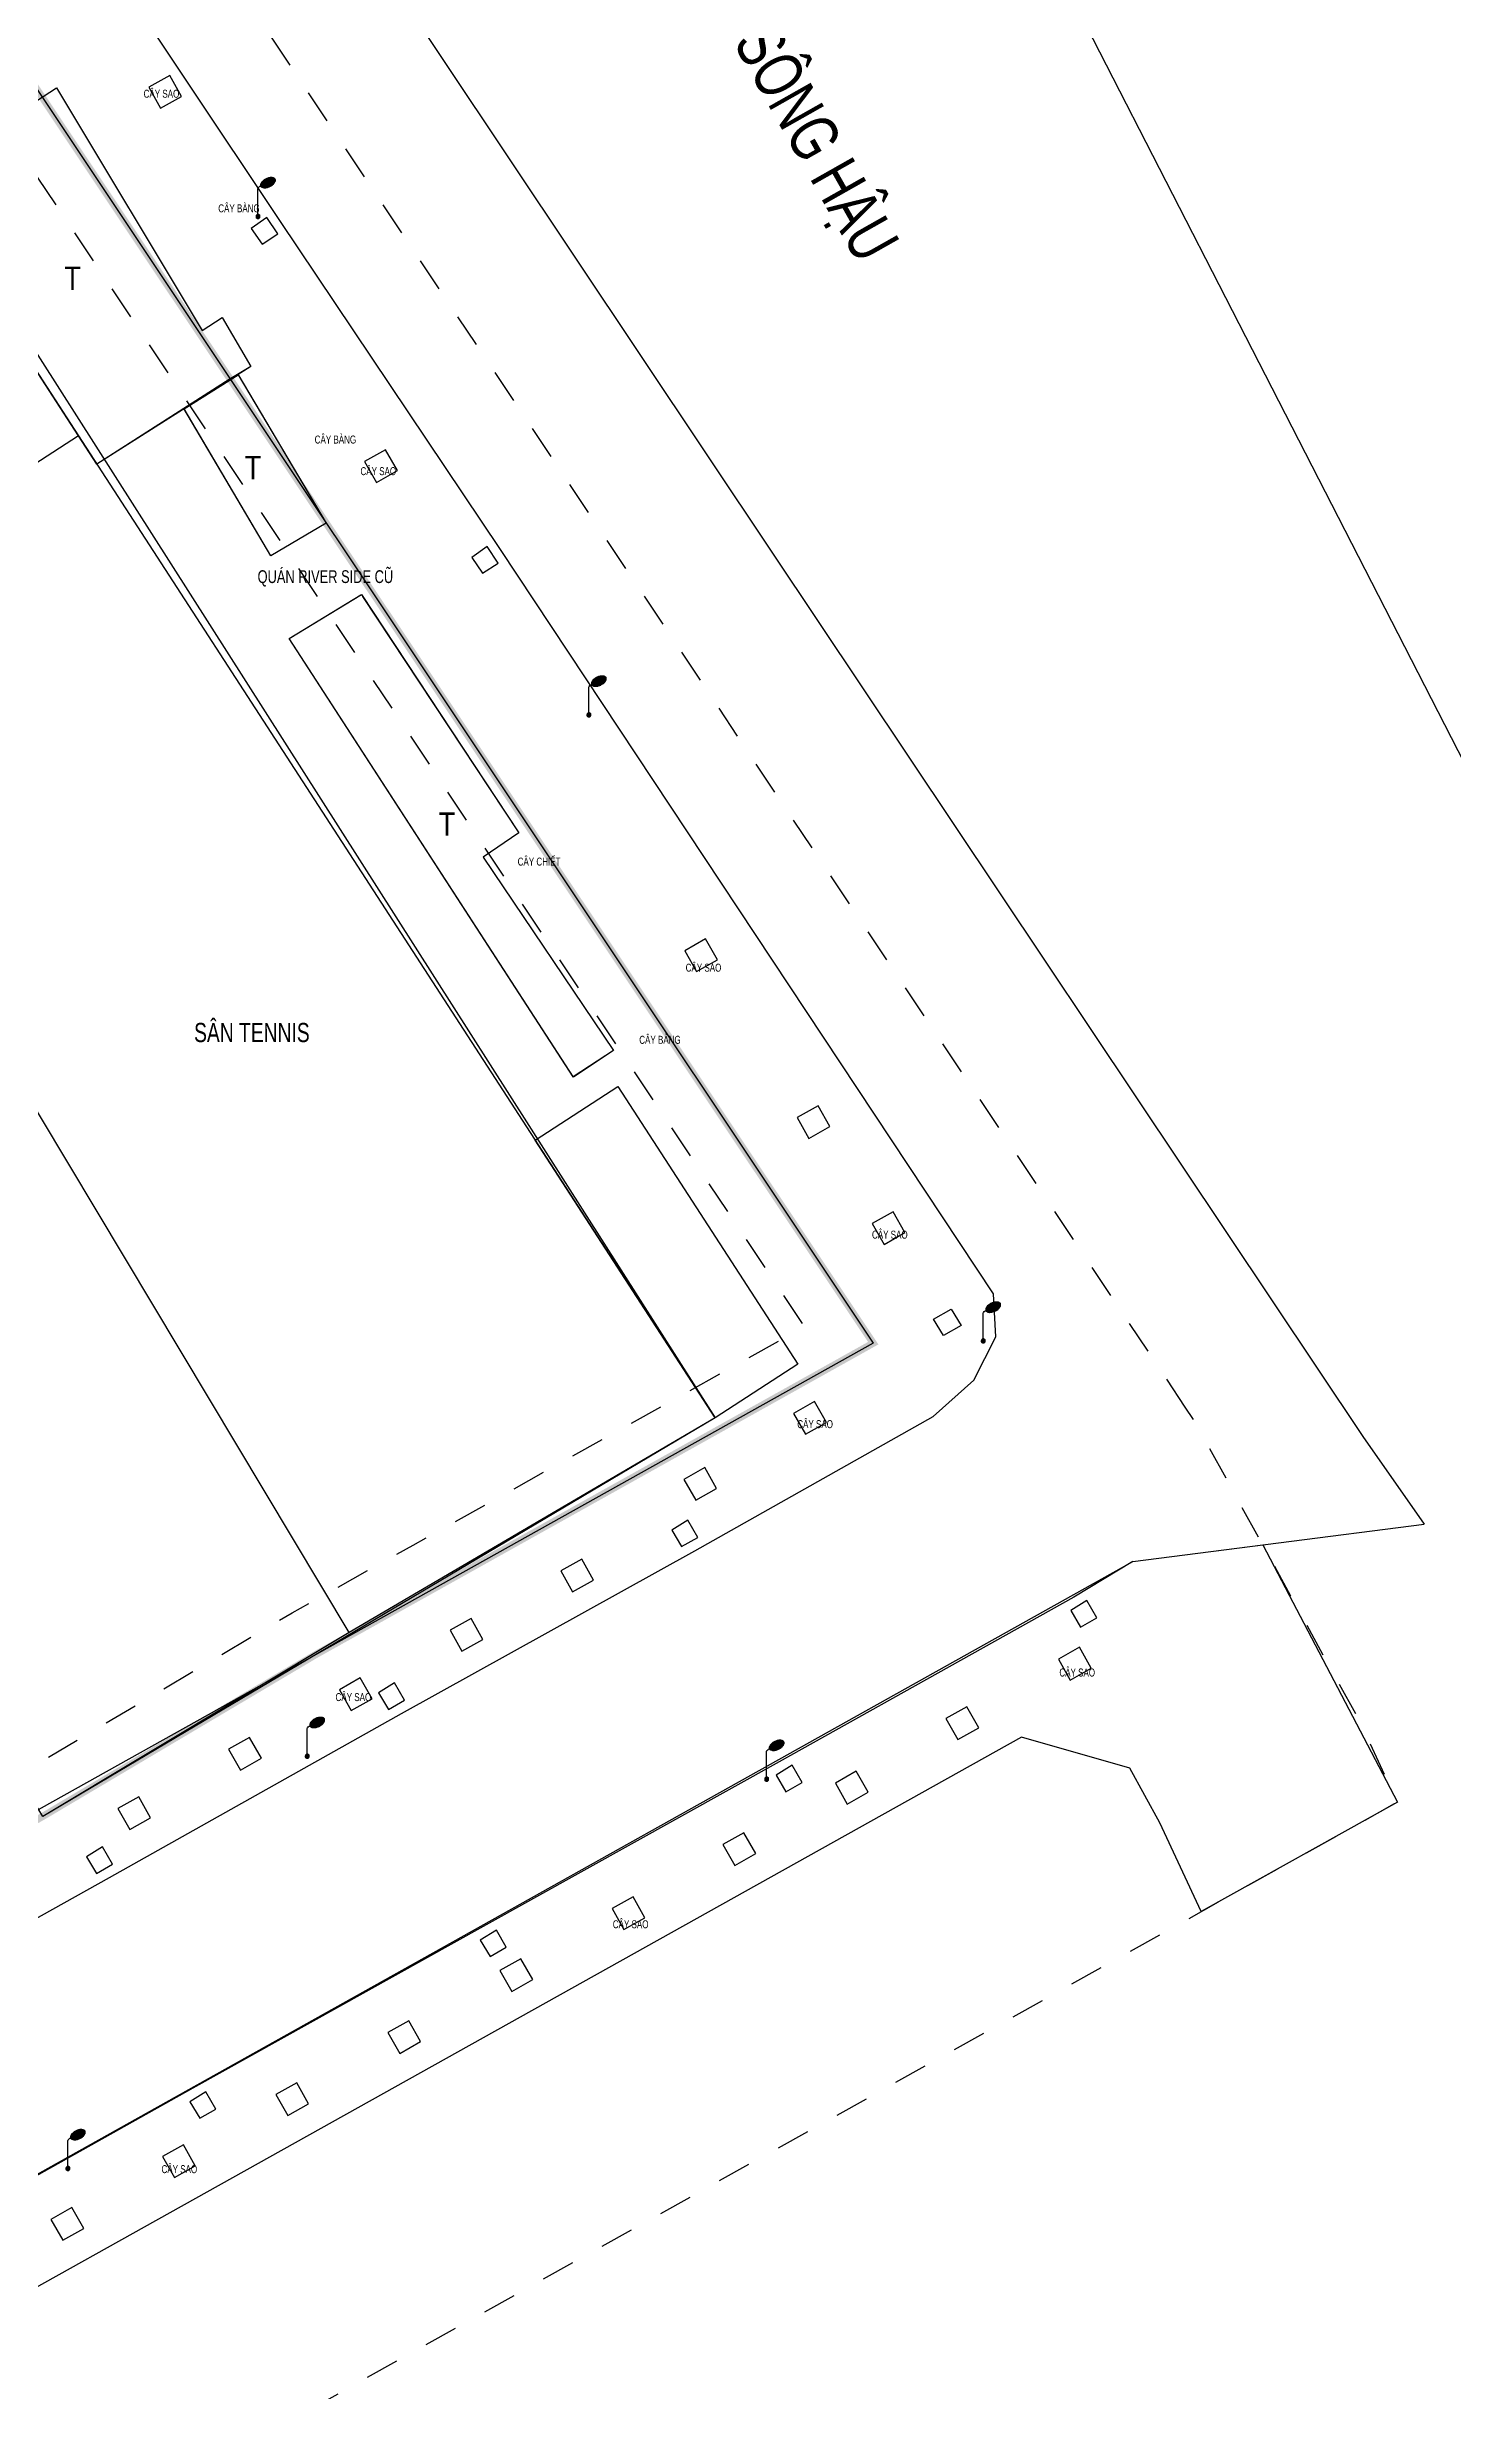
# Model space of a CAD drawing. Header units: millimetres. Extents: x 100 to 288, y -65 to 177.
# Drawn here: x 143.16 to 147.35, y 162.97 to 169.94 of the extents above; entities that cross this region are included whole.
import ezdxf
from ezdxf.enums import TextEntityAlignment as Align

# ---------------------------------------------------------------- set-up
doc = ezdxf.new("R2010")
doc.units = ezdxf.units.MM
doc.header["$LTSCALE"] = 0.3
doc.header["$MEASUREMENT"] = 0
doc.linetypes.add('DASHDOTX2', pattern=[2, 1, -0.5, 0, -0.5])
doc.linetypes.add('DASHED2', pattern=[0.375, 0.25, -0.125])
for name, color, linetype in [('HATCH1', 8, 'CONTINUOUS'), ('KT', 8, 'CONTINUOUS'), ('Ky hieu', 7, 'CONTINUOUS'), ('LAYER 1', 1, 'CONTINUOUS'), ('THAY', 4, 'CONTINUOUS')]:
    doc.layers.add(name, color=color, linetype=linetype)
doc.styles.add('DIM', font='VAVON.TTF')
doc.styles.add('VNI', font='VHELVCN.TTF')
doc.linetypes.add('FENCELINE2', pattern='A,0.25,-0.1,[132,ltypeshp.shx,S=0.1,R=0,X=-0.1,Y=0],-0.1,1', length=1.45)
doc.linetypes.add('TAL_N_P', pattern='A,0.5,[130,ltypeshp.shx,S=0.25,R=0,X=0,Y=-0.25],1,[130,ltypeshp.shx,S=0.5,R=0,X=0,Y=-0.5],0.5', length=2)
doc.linetypes.add('TRACKS', pattern='A,0.15,[130,ltypeshp.shx,S=0.25,R=0,X=0,Y=0],0.15', length=0.3)

# ---------------------------------------------------------------- blocks, each defined once
blk = doc.blocks.new('Cot den')
at = {"layer": 'Ky hieu', "color": 5, "linetype": 'Continuous'}
for p, q in [((474185.96, 1112245.03), (474185.99, 1112245.09)), ((474185.96, 1112242.67), (474185.96, 1112245.03)), ((474185.99, 1112245.09), (474186.05, 1112245.17)), ((474186.05, 1112245.17), (474186.13, 1112245.23)), ((474186.13, 1112245.23), (474186.19, 1112245.25))]:
    blk.add_line(p, q, dxfattribs=at)
mesh = blk.add_polyface(dxfattribs=at)
corners = [(474186.29, 1112245.16), (474186.24, 1112245.2), (474186.32, 1112245.15), (474186.22, 1112245.22), (474186.39, 1112245.12), (474186.2, 1112245.25), (474186.43, 1112245.12), (474186.19, 1112245.29), (474186.49, 1112245.1), (474186.18, 1112245.32), (474186.53, 1112245.11), (474186.19, 1112245.36), (474186.6, 1112245.11), (474186.19, 1112245.39), (474186.63, 1112245.11), (474186.2, 1112245.43), (474186.71, 1112245.12), (474186.22, 1112245.48), (474186.77, 1112245.14), (474186.25, 1112245.53), (474186.84, 1112245.16), (474186.27, 1112245.57), (474186.9, 1112245.18), (474186.31, 1112245.62), (474186.97, 1112245.21), (474186.34, 1112245.65), (474187.02, 1112245.24), (474186.4, 1112245.7), (474187.09, 1112245.27), (474186.43, 1112245.73), (474187.12, 1112245.3), (474186.5, 1112245.78), (474187.2, 1112245.35), (474186.54, 1112245.8), (474187.23, 1112245.38), (474186.61, 1112245.84), (474187.28, 1112245.42), (474186.66, 1112245.87), (474187.31, 1112245.46), (474186.73, 1112245.9), (474187.35, 1112245.51), (474186.79, 1112245.92), (474187.38, 1112245.55), (474186.85, 1112245.94), (474187.4, 1112245.6), (474186.92, 1112245.96), (474187.42, 1112245.64), (474186.99, 1112245.97), (474187.44, 1112245.69), (474187.03, 1112245.97), (474187.44, 1112245.72), (474187.1, 1112245.97), (474187.44, 1112245.76), (474187.13, 1112245.97), (474187.43, 1112245.79), (474187.42, 1112245.82), (474187.2, 1112245.96), (474187.42, 1112245.82), (474187.4, 1112245.85), (474187.24, 1112245.96), (474187.38, 1112245.88), (474187.3, 1112245.93), (474187.33, 1112245.92)]
mesh.append_faces([[corners[k] for k in face] for face in [(0, 0, 2, 1), (1, 2, 4, 3), (3, 4, 6, 5), (5, 6, 8, 7), (7, 8, 10, 9), (9, 10, 12, 11), (11, 12, 14, 13), (13, 14, 16, 15), (15, 16, 18, 17), (17, 18, 20, 19), (19, 20, 22, 21), (21, 22, 24, 23), (23, 24, 26, 25), (25, 26, 28, 27), (27, 28, 30, 29), (29, 30, 32, 31), (31, 32, 34, 33), (33, 34, 36, 35), (35, 36, 38, 37), (37, 38, 40, 39), (39, 40, 42, 41), (41, 42, 44, 43), (43, 44, 46, 45), (45, 46, 48, 47), (47, 48, 50, 49), (49, 50, 52, 51), (51, 52, 54, 53), (53, 54, 57, 56), (56, 55, 58, 59), (59, 58, 60, 61), (61, 60, 62, 62)]], dxfattribs={"vtx0": -1, "vtx2": -1, "color": 5})
mesh = blk.add_polyface(dxfattribs=at)
corners = [(474185.87, 1112242.53), (474185.86, 1112242.54), (474185.9, 1112242.51), (474185.85, 1112242.55), (474185.91, 1112242.51), (474185.83, 1112242.57), (474185.93, 1112242.5), (474185.82, 1112242.58), (474185.94, 1112242.5), (474185.82, 1112242.59), (474185.96, 1112242.5), (474185.81, 1112242.61), (474185.98, 1112242.5), (474185.8, 1112242.62), (474186, 1112242.5), (474185.8, 1112242.64), (474186.01, 1112242.51), (474185.8, 1112242.66), (474186.03, 1112242.51), (474185.8, 1112242.67), (474186.04, 1112242.52), (474185.8, 1112242.67), (474186.06, 1112242.53), (474185.8, 1112242.69), (474186.06, 1112242.54), (474185.8, 1112242.7), (474186.08, 1112242.55), (474185.81, 1112242.72), (474186.09, 1112242.56), (474185.81, 1112242.73), (474186.11, 1112242.58), (474185.82, 1112242.75), (474186.11, 1112242.58), (474185.82, 1112242.76), (474186.12, 1112242.61), (474185.84, 1112242.78), (474186.12, 1112242.62), (474185.85, 1112242.79), (474186.13, 1112242.64), (474185.86, 1112242.8), (474186.13, 1112242.65), (474185.87, 1112242.81), (474186.13, 1112242.67), (474185.89, 1112242.82), (474186.13, 1112242.68), (474185.9, 1112242.83), (474186.13, 1112242.7), (474185.92, 1112242.83), (474186.13, 1112242.72), (474185.93, 1112242.84), (474186.12, 1112242.73), (474185.95, 1112242.84), (474186.11, 1112242.75), (474185.96, 1112242.84), (474186.11, 1112242.76), (474185.99, 1112242.84), (474186.1, 1112242.77), (474186, 1112242.84), (474186.08, 1112242.79), (474186.02, 1112242.83), (474186.07, 1112242.8), (474186.03, 1112242.83), (474186.06, 1112242.81)]
mesh.append_faces([[corners[k] for k in face] for face in [(0, 0, 2, 1), (1, 2, 4, 3), (3, 4, 6, 5), (5, 6, 8, 7), (7, 8, 10, 9), (9, 10, 12, 11), (11, 12, 14, 13), (13, 14, 16, 15), (15, 16, 18, 17), (17, 18, 20, 19), (21, 20, 22, 23), (23, 22, 24, 25), (25, 24, 26, 27), (27, 26, 28, 29), (29, 28, 30, 31), (31, 30, 32, 33), (33, 32, 34, 35), (35, 34, 36, 37), (37, 36, 38, 39), (39, 38, 40, 41), (41, 40, 42, 43), (43, 42, 44, 45), (45, 44, 46, 47), (47, 46, 48, 49), (49, 48, 50, 51), (51, 50, 52, 53), (53, 52, 54, 55), (55, 54, 56, 57), (57, 56, 58, 59), (59, 58, 60, 61), (61, 60, 62, 62)]], dxfattribs={"vtx0": -1, "vtx2": -1, "color": 5})
blk = doc.blocks.new('Nha tam')
at = {"layer": 'HATCH1', "style": 'VNI'}
blk.add_text('T', height=2, dxfattribs=at).set_placement((474231.77, 1112286.52, 0.05), align=Align.MIDDLE)

msp = doc.modelspace()

# ---------------------------------------------------------------- linework, layer by layer
at = {"layer": 'HATCH1', "linetype": 'TRACKS', "ltscale": 2}
msp.add_lwpolyline([(148.25114, 166.11437), (144.73907, 172.96426), (143.87344, 174.65237), (143.24249, 175.88282)], dxfattribs=at)
at = {"layer": 'HATCH1', "linetype": 'TAL_N_P', "ltscale": 2}
msp.add_lwpolyline([(148.25114, 166.11437), (144.73907, 172.96426), (143.87344, 174.65237), (143.24249, 175.88282)], dxfattribs=at)
at = {"layer": 'HATCH1'}
for points in [[(141.17623, 174.63927), (142.18154, 173.1388), (145.32347, 168.43272), (147.08014, 165.8051), (147.26233, 165.54385)], [(140.12464, 162.69123), (140.72259, 163.02387), (143.35129, 164.49316), (144.22, 164.98085), (145.09217, 165.46528), (145.80132, 165.86475), (145.92298, 165.97311), (145.98834, 166.10115), (145.98112, 166.22979), (144.51421, 168.44358), (143.85829, 169.42258), (143.30856, 170.24718)], [(146.39566, 165.43302), (146.22001, 165.32753), (145.34318, 164.83763), (144.46336, 164.34747), (143.5995, 163.8661), (140.98526, 162.40199), (140.53536, 162.1553), (140.17272, 161.7625), (140.16146, 161.52183), (140.56186, 160.80102), (139.95728, 160.49727), (139.46595, 161.34889), (136.86612, 165.84684), (136.36399, 166.70772), (135.86658, 167.28166), (135.40498, 167.51516), (135.09943, 167.273)], [(145.83271, 166.10536), (145.80308, 166.15399), (145.85517, 166.18382), (145.8848, 166.13519), (145.83271, 166.10536)]]:
    msp.add_lwpolyline(points, dxfattribs=at)
at = {"layer": 'HATCH1', "ltscale": 5}
for points in [[(141.17623, 174.63927), (142.18154, 173.1388), (145.32347, 168.43272), (147.08014, 165.8051), (147.26233, 165.54385)], [(139.04062, 171.53631), (141.00891, 172.57397), (141.35166, 172.48693), (145.62341, 166.08269), (142.68374, 164.44087), (142.68374, 164.44087), (142.68374, 164.44087)], [(140.12464, 162.69123), (140.72259, 163.02387), (143.35129, 164.49316), (144.22, 164.98085), (145.09217, 165.46528), (145.80132, 165.86475), (145.92298, 165.97311), (145.98834, 166.10115), (145.98112, 166.22979), (144.51421, 168.44358), (143.85829, 169.42258), (143.30856, 170.24718)], [(146.39566, 165.43302), (146.22001, 165.32753), (145.34318, 164.83763), (144.46336, 164.34747), (143.5995, 163.8661), (140.98526, 162.40199), (140.53536, 162.1553), (140.17272, 161.7625), (140.16146, 161.52183), (140.56186, 160.80102), (139.95728, 160.49727), (139.46595, 161.34889), (136.86612, 165.84684), (136.36399, 166.70772), (135.86658, 167.28166), (135.40498, 167.51516), (135.09943, 167.273)], [(146.39566, 165.43302), (147.26233, 165.54385)], [(140.66301, 161.07604), (140.46896, 160.96825), (140.16146, 161.52183), (140.17272, 161.7625), (140.53536, 162.1553), (146.39566, 165.43302), (146.78225, 165.48246), (147.18299, 164.71746), (146.59941, 164.39153), (146.47591, 164.65596), (146.38671, 164.81817), (146.06411, 164.91071), (140.51313, 161.81047), (140.42463, 161.48837), (140.66343, 161.07628)]]:
    msp.add_lwpolyline(points, dxfattribs=at)
at = {"layer": 'HATCH1', "linetype": 'FENCELINE2'}
for points in [[(139.47854, 170.81671), (139.47854, 170.81671), (139.47854, 170.81671), (139.47854, 170.81671), (141.30198, 171.90277), (142.17047, 170.46125), (145.15331, 165.86078), (144.06461, 165.22191), (143.15278, 164.67489), (139.47854, 170.81671)], [(144.06461, 165.22191), (140.39026, 171.35974)], [(141.41222, 167.58558), (143.25873, 168.78282)]]:
    msp.add_lwpolyline(points, dxfattribs=at)
at = {"layer": 'HATCH1', "ltscale": 5}
for points in [[(139.47854, 170.81671), (141.30198, 171.90277), (145.15331, 165.86078), (143.15278, 164.67489)], [(142.76709, 169.54108), (143.19373, 169.81771), (143.6265, 169.09587), (143.68687, 169.13403), (143.77187, 168.98794), (143.31367, 168.69808)], [(143.73413, 168.96407), (143.99548, 168.52227), (143.83154, 168.42529), (143.57325, 168.86229)], [(144.10054, 168.30978), (144.56937, 167.60062), (144.46267, 167.52864), (144.85092, 166.9531), (144.73105, 166.8754), (143.88583, 168.17938)], [(144.61764, 166.68696), (144.8634, 166.84631), (145.39908, 166.02013), (145.15331, 165.86078)]]:
    msp.add_lwpolyline(points, close=True, dxfattribs=at)
at = {"layer": 'HATCH1'}
for points, elevation in [([(143.50349, 169.75673), (143.56573, 169.79179), (143.53067, 169.85402), (143.46844, 169.81897)], 0), ([(145.09515, 165.61536), (145.15738, 165.65042), (145.12233, 165.71265), (145.06009, 165.6776)], 0.00007)]:
    msp.add_lwpolyline(points, close=True, dxfattribs=dict(at, elevation=elevation))
at = {"layer": 'HATCH1', "linetype": 'Continuous', "ltscale": 0.7}
msp.add_lwpolyline([(142.76709, 169.54108), (143.19373, 169.81771), (143.6265, 169.09587), (143.68687, 169.13403), (143.77187, 168.98794), (143.70705, 168.9496), (143.70705, 168.9496), (143.31367, 168.69808)], close=True, dxfattribs=at)
at = {"layer": 'HATCH1'}
for points in [[(143.80551, 169.35209), (143.85165, 169.3827), (143.81889, 169.43192), (143.77313, 169.3992)], [(144.14542, 168.64362), (144.20766, 168.67868), (144.1726, 168.74091), (144.11037, 168.70585)], [(144.46143, 168.37309), (144.50757, 168.4037), (144.47481, 168.45292), (144.42905, 168.4202)], [(145.09753, 167.18803), (145.15977, 167.22309), (145.12471, 167.28532), (145.06247, 167.25027)], [(145.43199, 166.69187), (145.49423, 166.72693), (145.45917, 166.78916), (145.39694, 166.7541)], [(145.65564, 166.37646), (145.71787, 166.41151), (145.68282, 166.47375), (145.62058, 166.43869)], [(145.42166, 165.81153), (145.48389, 165.84659), (145.44883, 165.90882), (145.3866, 165.87377)], [(145.0532, 165.47737), (145.10119, 165.505), (145.0716, 165.55619), (145.02386, 165.52643)], [(144.72905, 165.34305), (144.79129, 165.37811), (144.75623, 165.44034), (144.694, 165.40529)], [(146.24042, 165.23808), (146.28841, 165.26571), (146.25882, 165.3169), (146.21109, 165.28714)], [(144.39965, 165.16623), (144.46188, 165.20129), (144.42682, 165.26352), (144.36459, 165.22847)], [(146.20958, 165.08058), (146.27182, 165.11564), (146.23676, 165.17787), (146.17453, 165.14281)], [(144.07024, 164.98941), (144.13248, 165.02447), (144.09742, 165.0867), (144.03518, 165.05165)], [(144.18103, 164.99294), (144.22902, 165.02057), (144.19943, 165.07177), (144.15169, 165.042)], [(145.87482, 164.9036), (145.93705, 164.93866), (145.90199, 165.00089), (145.83976, 164.96583)], [(143.74083, 164.81259), (143.80307, 164.84765), (143.76801, 164.90988), (143.70578, 164.87483)], [(145.3636, 164.74818), (145.41158, 164.77581), (145.38199, 164.82701), (145.33426, 164.79724)], [(145.54574, 164.71168), (145.60797, 164.74674), (145.57291, 164.80897), (145.51068, 164.77391)], [(143.41143, 164.63577), (143.47366, 164.67083), (143.43861, 164.73306), (143.37637, 164.69801)], [(145.21145, 164.52894), (145.27369, 164.56399), (145.23863, 164.62623), (145.1764, 164.59117)], [(143.31232, 164.50525), (143.36031, 164.53288), (143.33072, 164.58407), (143.28298, 164.55431)], [(144.88169, 164.33815), (144.94392, 164.3732), (144.90887, 164.43544), (144.84663, 164.40038)], [(144.48378, 164.25802), (144.53176, 164.28565), (144.50218, 164.33685), (144.45444, 164.30708)], [(144.54804, 164.15425), (144.61028, 164.1893), (144.57522, 164.25154), (144.51299, 164.21648)], [(144.21473, 163.96978), (144.27696, 164.00484), (144.2419, 164.06707), (144.17967, 164.03201)], [(143.61991, 163.77665), (143.6679, 163.80428), (143.63831, 163.85547), (143.59057, 163.82571)], [(143.88154, 163.78508), (143.94377, 163.82014), (143.90872, 163.88237), (143.84648, 163.84731)], [(143.54421, 163.60057), (143.60645, 163.63562), (143.57139, 163.69786), (143.50916, 163.6628)], [(143.21225, 163.41367), (143.27448, 163.44873), (143.23943, 163.51097), (143.17719, 163.47591)]]:
    msp.add_lwpolyline(points, close=True, dxfattribs=at)
at = {"layer": 'HATCH1', "linetype": 'Continuous', "ltscale": 0.7}
for points in [[(143.73345, 168.96522), (143.99548, 168.52227), (143.83154, 168.42529), (143.5725, 168.86357), (143.73345, 168.96522)], [(144.10402, 168.30404), (144.56937, 167.60062), (144.46267, 167.52864), (144.85092, 166.9531), (144.73169, 166.87441), (143.88583, 168.17938), (144.09891, 168.30879)], [(144.8634, 166.84631), (145.39908, 166.02013), (145.15331, 165.86078), (144.61764, 166.68696), (144.8634, 166.84631)]]:
    msp.add_lwpolyline(points, dxfattribs=at)
at = {"layer": 'KT', "linetype": 'DASHDOTX2', "lineweight": -2, "ltscale": 0.0005, "flags": 128}
msp.add_lwpolyline([(146.55185, 165.89217), (141.44051, 173.55514), (138.50822, 172.00928, 0.1199755), (137.96703, 171.5302), (135.80479, 168.41503, -0.0751899), (135.23025, 167.8034), (129.23572, 163.06135), (136.47891, 150.65653), (143.62361, 154.82832), (140.16447, 160.79761), (147.18299, 164.71746), (147.07065, 164.95796), (146.58091, 165.84862), (146.55185, 165.89217)], format="xyb", dxfattribs=at)
at = {"layer": 'LAYER 1', "linetype": 'DASHED2', "lineweight": -2, "flags": 128}
msp.add_lwpolyline([(139.86823, 162.9695), (140.17178, 163.15094), (142.00246, 164.1742), (142.13289, 164.2591), (142.62517, 164.53913), (143.08104, 164.79843), (143.4873, 165.03926), (143.81669, 165.23452), (143.87589, 165.26961), (143.89492, 165.28095), (144.00642, 165.34322), (144.25432, 165.48168), (144.52317, 165.63183), (145.41878, 166.13203), (141.26328, 172.36198), (141.02697, 172.42199), (139.09033, 171.40102), (138.82131, 171.34115), (137.00305, 168.71491), (137.14334, 168.4826), (136.94625, 168.27621), (136.94476, 168.21451), (136.96678, 168.05057), (137.00098, 167.94507), (137.28473, 167.41384), (137.66013, 166.75907)], close=True, dxfattribs=at)
at = {"layer": 'THAY', "linetype": 'DASHDOTX2', "lineweight": -2, "ltscale": 0.3, "const_width": 0.02143, "flags": 128}
msp.add_lwpolyline([(139.81753, 162.77277), (140.24329, 163.02725), (142.07636, 164.05185), (142.20724, 164.13704), (142.69581, 164.41495), (143.15278, 164.67489), (143.56015, 164.91637), (143.88954, 165.11163), (143.94888, 165.14681), (143.96633, 165.1572), (144.07607, 165.2185), (144.32398, 165.35695), (144.59283, 165.50711), (145.62341, 166.08269), (141.35166, 172.48693), (141.00891, 172.57397), (139.04062, 171.53631), (138.73569, 171.46844), (136.83296, 168.72021), (136.96458, 168.50226), (136.80477, 168.3349), (136.80167, 168.20668), (136.82691, 168.01878), (136.869, 167.88895), (137.15973, 167.34464), (137.53645, 166.68759), (139.81753, 162.77277)], dxfattribs=at)

# ---------------------------------------------------------------- block references
at = {"layer": 'HATCH1', "xscale": 0.03504980631987564, "yscale": 0.03504980634066435, "zscale": 0.03504980631806899}
for p in [(-16476.33318, -38814.45546), (-16475.34875, -38815.9384), (-16474.17565, -38817.80098), (-16476.18656, -38819.03651), (-16474.81984, -38819.10461), (-16476.89861, -38820.26285)]:
    msp.add_blockref('Cot den', p, dxfattribs=at)
at = {"layer": 'HATCH1', "linetype": 'Continuous', "ltscale": 0.7, "xscale": 0.03504980631987564, "yscale": 0.03504980634066435, "zscale": 0.03504980631806899}
for p in [(-16478.49022, -38816.17633, -0.00165), (-16477.95331, -38816.73969, -0.00165), (-16477.37634, -38817.79995, -0.00165)]:
    msp.add_blockref('Nha tam', p, dxfattribs=at)

# ---------------------------------------------------------------- texts
at = {"layer": 'HATCH1', "style": 'DIM', "width": 0.75}
msp.add_text('COÂNG VIEÂN SOÂNG HAÄU', height=0.1428578, rotation=299.493229, dxfattribs=at).set_placement((144.78962, 170.68713))
for s, height, p in [('CAÂY SAO', 0.02381, (143.45285, 169.788, 0.00001)), ('CAÂY BAØNG', 0.02381, (143.67488, 169.44701)), ('CAÂY BAØNG', 0.02381, (143.96173, 168.75916)), ('CAÂY SAO', 0.02381, (144.09792, 168.66515)), ('QUAÙN RIVER SIDE CUÕ', 0.0380954, (143.79186, 168.34419)), ('CAÂY CHIEÁT', 0.0238096, (144.56554, 167.50351)), ('CAÂY SAO', 0.02381, (145.06538, 167.18794)), ('SAÂN TENNIS', 0.0571431, (143.60295, 166.97838)), ('CAÂY BAØNG', 0.02381, (144.92733, 166.97333)), ('CAÂY SAO', 0.02381, (145.61966, 166.39368)), ('CAÂY SAO', 0.02381, (145.39743, 165.82993)), ('CAÂY SAO', 0.02381, (146.17719, 165.09102)), ('CAÂY SAO', 0.02381, (144.02383, 165.01792)), ('CAÂY SAO', 0.02381, (144.84864, 164.34199)), ('CAÂY SAO', 0.02381, (143.50605, 163.61348))]:
    msp.add_text(s, height=height, dxfattribs=at).set_placement(p)

doc.saveas('drawing.dxf')
